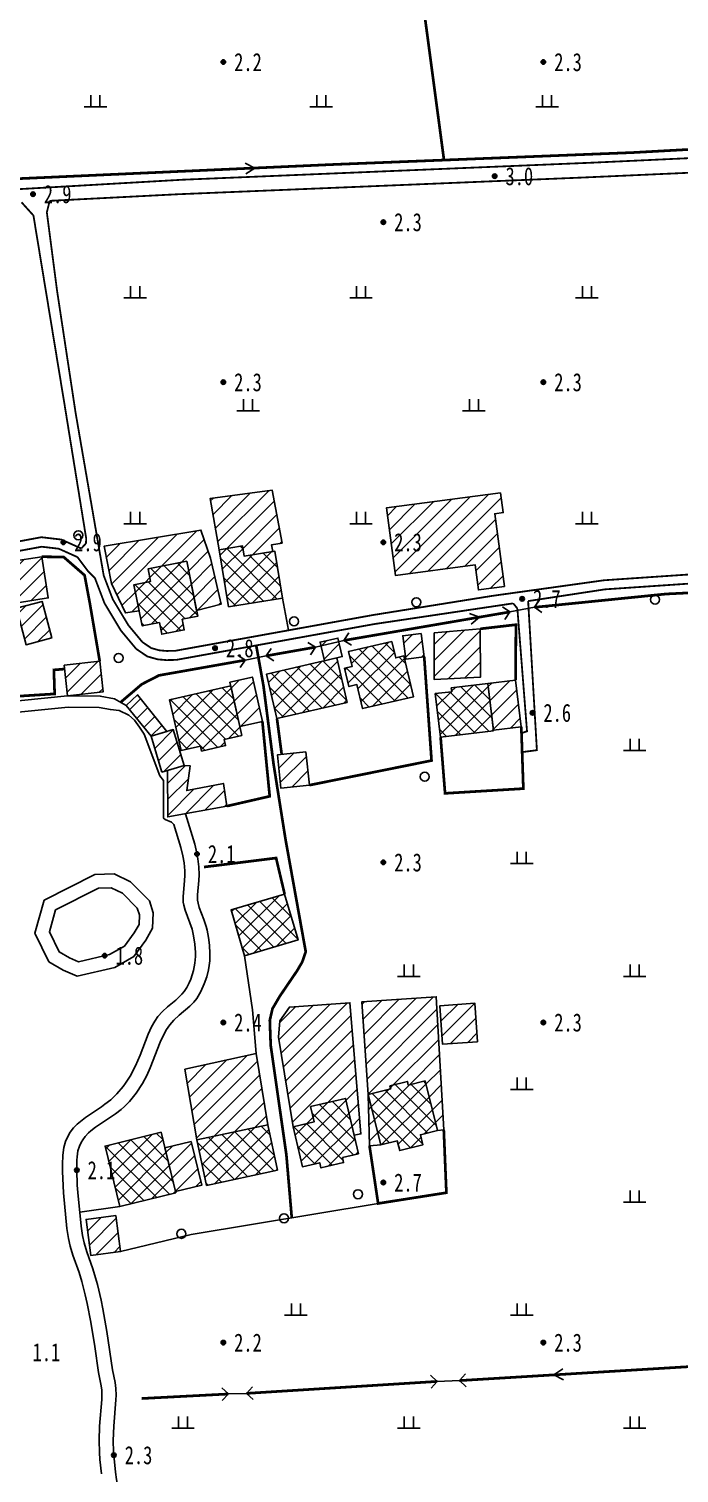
# Model space of a CAD drawing. Header units: metres. Extents: x 494039 to 619385, y 3351420 to 3402703.
# Drawn here: x 589695.6 to 589839.6, y 3392576.8 to 3392896.5 of the extents above; entities that cross this region are included whole.
import ezdxf
from ezdxf.enums import TextEntityAlignment as Align

# ---------------------------------------------------------------- set-up
doc = ezdxf.new("R2010")
doc.units = ezdxf.units.M
for name, pattern in [('2180', [0]), ('2430', [0]), ('4410a', [0]), ('8521', [0]), ('8522', [0]), ('9610', [0])]:
    doc.linetypes.add(name, pattern=pattern)
for name, color, linetype in [('210100', 130, 'Continuous'), ('220200', 130, 'Continuous'), ('220900', 130, '2180'), ('261301', 141, 'Continuous'), ('310300', 8, 'Continuous'), ('310500', 8, 'Continuous'), ('380201', 8, '2430'), ('420500', 8, 'Continuous'), ('440200', 8, '4410a'), ('510301', 8, 'Continuous'), ('720100', 8, 'Continuous'), ('760201', 8, '8521'), ('760202', 8, '8522'), ('810100', 8, '9610'), ('810302', 8, 'Continuous')]:
    doc.layers.add(name, color=color, linetype=linetype)
pattern_1 = [(45, (0, 0), (-1.767766953, 1.767766953), []), (135, (0, 0), (-1.767766953, -1.767766953), [])]
pattern_2 = [(45, (0, 0), (-1.767766953, 1.767766953), [])]

# ---------------------------------------------------------------- blocks, each defined once
blk = doc.blocks.new('gc170')
at = {"linetype": 'Continuous'}
blk.add_circle((0, 0), 0.5, dxfattribs=at)
blk = doc.blocks.new('gu')
at = {"flags": 128}
for points in [[(3.75, 0), (-3.75, 0)], [(2.71, -0.6), (3.75, 0), (3.75, 0), (2.71, 0.6)]]:
    blk.add_lwpolyline(points, dxfattribs=at)
blk = doc.blocks.new('p_point')
for radius in [0.25, 0.2, 0.15, 0.1, 0.05]:
    blk.add_circle((0, 0), radius)
blk.add_point((0, 0))
blk = doc.blocks.new('vm')
at = {"linetype": 'Continuous'}
for p, q in [((1.25, 0), (-1.25, 0)), ((-0.5, 0), (-0.5, 1.3)), ((0.5, 1.3), (0.5, 0))]:
    blk.add_line(p, q, dxfattribs=at)
blk = doc.blocks.new('1-3&1-4')
at = {"layer": '310300', "linetype": 'Continuous'}
h = blk.add_hatch(dxfattribs=at)
h.set_pattern_fill('ANSI31', color=8, scale=20, style=0)
h.set_pattern_definition(pattern_2)
h.paths.add_polyline_path([(589737.7836, 3392781.1725), (589735.7583, 3392792.5305), (589749.5181, 3392794.3453), (589751.6674, 3392782.6526), (589749.3609, 3392782.2765), (589749.6595, 3392780.759), (589743.3157, 3392779.7299), (589742.9458, 3392782.0099)])
h = blk.add_hatch(dxfattribs=at)
h.set_pattern_fill('ANSI31', color=8, scale=20, style=0)
h.set_pattern_definition(pattern_2)
h.paths.add_polyline_path([(589800.0447, 3392793.8025), (589800.6349, 3392789.3945), (589798.7504, 3392789.1422), (589800.9016, 3392773.0762), (589795.1473, 3392772.3057), (589794.4029, 3392777.8656), (589776.772, 3392775.5049), (589774.7751, 3392790.4191)])
h = blk.add_hatch(dxfattribs=at)
h.set_pattern_fill('ANSI31', color=8, scale=20, style=0)
h.set_pattern_definition(pattern_2)
h.paths.add_polyline_path([(589720.0465, 3392767.6721), (589716.999, 3392767.1796), (589713.9158, 3392773.699), (589712.3166, 3392781.9818), (589733.7105, 3392785.5339), (589735.8638, 3392779.2858), (589738.1828, 3392769.1309), (589732.7614, 3392767.7455), (589730.5844, 3392778.6412), (589722.0316, 3392776.9323), (589722.5804, 3392774.1857), (589718.8923, 3392773.4488)])
h = blk.add_hatch(dxfattribs=at)
h.set_pattern_fill('ANSI31', color=8, scale=20, style=0)
h.set_pattern_definition(pattern_2)
h.paths.add_polyline_path([(589698.4638, 3392779.6265), (589699.9035, 3392770.5263), (589693.073, 3392769.4457), (589691.6332, 3392778.5459)])
h = blk.add_hatch(dxfattribs=at)
h.set_pattern_fill('ANSI31', color=8, scale=20, style=0)
h.set_pattern_definition(pattern_2)
h.paths.add_polyline_path([(589692.8529, 3392768.213), (589698.5488, 3392769.7345), (589700.7049, 3392761.6632), (589695.009, 3392760.1417)])
h = blk.add_hatch(dxfattribs=at)
h.set_pattern_fill('ANSI31', color=8, scale=20, style=0)
h.set_pattern_definition(pattern_2)
h.paths.add_polyline_path([(589761.0462, 3392756.6148), (589760.0945, 3392760.731), (589764.0286, 3392761.6405), (589764.9802, 3392757.5243)])
h = blk.add_hatch(dxfattribs=at)
h.set_pattern_fill('ANSI31', color=8, scale=20, style=0)
h.set_pattern_definition(pattern_2)
h.paths.add_polyline_path([(589782.4614, 3392762.6703), (589783.142, 3392757.465), (589779.0655, 3392756.9319), (589778.3849, 3392762.1372)])
h = blk.add_hatch(dxfattribs=at)
h.set_pattern_fill('ANSI31', color=8, scale=20, style=0)
h.set_pattern_definition(pattern_2)
h.paths.add_polyline_path([(589785.35, 3392762.7553), (589795.5651, 3392763.6797), (589795.6157, 3392753.0049), (589785.3785, 3392752.4563)])
h = blk.add_hatch(dxfattribs=at)
h.set_pattern_fill('ANSI31', color=8, scale=20, style=0)
h.set_pattern_definition(pattern_2)
h.paths.add_polyline_path([(589703.4641, 3392755.6282), (589711.3111, 3392756.4852), (589712.0502, 3392749.7173), (589704.2033, 3392748.8603)])
h = blk.add_hatch(dxfattribs=at)
h.set_pattern_fill('ANSI31', color=8, scale=20, style=0)
h.set_pattern_definition(pattern_2)
h.paths.add_polyline_path([(589740.1045, 3392751.8689), (589745.0972, 3392752.9956), (589747.3191, 3392743.1496), (589742.3264, 3392742.0229)])
h = blk.add_hatch(dxfattribs=at)
h.set_pattern_fill('ANSI31', color=8, scale=20, style=0)
h.set_pattern_definition(pattern_2)
h.paths.add_polyline_path([(589797.2352, 3392751.5827), (589803.3843, 3392752.3277), (589804.6359, 3392741.9963), (589798.4869, 3392741.2514)])
h = blk.add_hatch(dxfattribs=at)
h.set_pattern_fill('ANSI31', color=8, scale=20, style=0)
h.set_pattern_definition(pattern_2)
h.paths.add_polyline_path([(589722.6629, 3392739.8895), (589717.1383, 3392746.7214), (589719.66, 3392749.0849), (589726.129, 3392740.9481)])
h = blk.add_hatch(dxfattribs=at)
h.set_pattern_fill('ANSI31', color=8, scale=20, style=0)
h.set_pattern_definition(pattern_2)
h.paths.add_polyline_path([(589725.0915, 3392731.9372), (589722.6629, 3392739.8895), (589727.5746, 3392741.3895), (589730.0032, 3392733.4372)])
h = blk.add_hatch(dxfattribs=at)
h.set_pattern_fill('ANSI31', color=8, scale=20, style=0)
h.set_pattern_definition(pattern_2)
h.paths.add_polyline_path([(589756.9437, 3392736.4259), (589757.7263, 3392729.074), (589751.4147, 3392728.4021), (589750.632, 3392735.754)])
h = blk.add_hatch(dxfattribs=at)
h.set_pattern_fill('ANSI31', color=8, scale=20, style=0)
h.set_pattern_definition(pattern_2)
h.paths.add_polyline_path([(589730.0032, 3392733.4372), (589731.3097, 3392733.3569), (589730.5896, 3392727.8664), (589738.678, 3392729.4652), (589739.4727, 3392724.4376), (589726.3574, 3392722.0434), (589726.2975, 3392732.3055)])
h = blk.add_hatch(dxfattribs=at)
h.set_pattern_fill('ANSI31', color=8, scale=20, style=0)
h.set_pattern_definition(pattern_2)
h.paths.add_polyline_path([(589767.6075, 3392651.6309), (589769.1253, 3392651.8965), (589766.6966, 3392680.9078), (589753.2941, 3392679.9557), (589751.1574, 3392676.9204), (589750.9196, 3392673.2836), (589754.1185, 3392653.4833), (589758.7786, 3392654.5583), (589757.999, 3392657.9376), (589765.7407, 3392659.7234)])
h = blk.add_hatch(dxfattribs=at)
h.set_pattern_fill('ANSI31', color=8, scale=20, style=0)
h.set_pattern_definition(pattern_2)
h.paths.add_polyline_path([(589786.0932, 3392652.628), (589783.3399, 3392663.6217), (589779.6128, 3392662.6883), (589779.4099, 3392663.4983), (589775.5472, 3392662.5309), (589775.7191, 3392661.8446), (589770.735, 3392660.5964), (589769.3229, 3392681.0914), (589785.815, 3392682.2577), (589787.4731, 3392652.8186)])
h = blk.add_hatch(dxfattribs=at)
h.set_pattern_fill('ANSI31', color=8, scale=20, style=0)
h.set_pattern_definition(pattern_2)
h.paths.add_polyline_path([(589794.9589, 3392672.2872), (589787.2013, 3392671.7401), (589786.6016, 3392680.245), (589794.3592, 3392680.792)])
h = blk.add_hatch(dxfattribs=at)
h.set_pattern_fill('ANSI31', color=8, scale=20, style=0)
h.set_pattern_definition(pattern_2)
h.paths.add_polyline_path([(589732.7963, 3392650.5542), (589730.159, 3392666.1928), (589745.9667, 3392669.6541), (589748.4911, 3392653.9211)])
h = blk.add_hatch(dxfattribs=at)
h.set_pattern_fill('ANSI31', color=8, scale=20, style=0)
h.set_pattern_definition(pattern_2)
h.paths.add_polyline_path([(589770.735, 3392660.5964), (589773.5302, 3392649.4348), (589771.0279, 3392649.2836)])
h = blk.add_hatch(dxfattribs=at)
h.set_pattern_fill('ANSI31', color=8, scale=20, style=0)
h.set_pattern_definition(pattern_2)
h.paths.add_polyline_path([(589725.7216, 3392648.7787), (589731.5269, 3392650.2035), (589733.8995, 3392640.5366), (589728.0942, 3392639.1118)])
h = blk.add_hatch(dxfattribs=at)
h.set_pattern_fill('ANSI31', color=8, scale=20, style=0)
h.set_pattern_definition(pattern_2)
h.paths.add_polyline_path([(589714.8734, 3392633.8219), (589715.9293, 3392625.8569), (589709.3308, 3392624.9822), (589708.2749, 3392632.9472)])
at = {"layer": '310500', "linetype": 'Continuous'}
h = blk.add_hatch(dxfattribs=at)
h.set_pattern_fill('ANSI37', color=8, scale=20, style=0)
h.set_pattern_definition(pattern_1)
h.paths.add_polyline_path([(589739.8359, 3392768.5207), (589737.7836, 3392781.1725), (589742.9458, 3392782.0099), (589743.3157, 3392779.7299), (589750.1071, 3392780.8316), (589751.7895, 3392770.4597)])
h = blk.add_hatch(dxfattribs=at)
h.set_pattern_fill('ANSI37', color=8, scale=20, style=0)
h.set_pattern_definition(pattern_1)
h.paths.add_polyline_path([(589729.5574, 3392765.7854), (589730.0238, 3392763.451), (589725.0545, 3392762.4581), (589724.5334, 3392765.0664), (589720.7193, 3392764.3043), (589718.8923, 3392773.4488), (589722.5804, 3392774.1857), (589722.0316, 3392776.9323), (589730.5844, 3392778.6412), (589733.015, 3392766.4762)])
h = blk.add_hatch(dxfattribs=at)
h.set_pattern_fill('ANSI37', color=8, scale=20, style=0)
h.set_pattern_definition(pattern_1)
h.paths.add_polyline_path([(589775.9981, 3392760.903), (589776.8533, 3392757.2433), (589778.6653, 3392757.6667), (589780.7736, 3392748.6452), (589769.4928, 3392746.0088), (589768.2506, 3392751.3241), (589766.4736, 3392750.9089), (589765.5308, 3392754.9433), (589767.1784, 3392755.3284), (589766.3998, 3392758.6599)])
h = blk.add_hatch(dxfattribs=at)
h.set_pattern_fill('ANSI37', color=8, scale=20, style=0)
h.set_pattern_definition(pattern_1)
h.paths.add_polyline_path([(589750.5426, 3392743.8068), (589748.2647, 3392753.6598), (589763.8003, 3392757.2515), (589766.0782, 3392747.3986)])
h = blk.add_hatch(dxfattribs=at)
h.set_pattern_fill('ANSI37', color=8, scale=20, style=0)
h.set_pattern_definition(pattern_1)
h.paths.add_polyline_path([(589798.5057, 3392741.0962), (589786.7717, 3392739.6747), (589785.6024, 3392749.3267), (589789.2238, 3392749.7654), (589789.1227, 3392750.5999), (589797.2352, 3392751.5827)])
h = blk.add_hatch(dxfattribs=at)
h.set_pattern_fill('ANSI37', color=8, scale=20, style=0)
h.set_pattern_definition(pattern_1)
h.paths.add_polyline_path([(589742.7673, 3392740.0692), (589738.8613, 3392739.1877), (589739.1682, 3392737.8276), (589733.8464, 3392736.6267), (589733.6075, 3392737.6854), (589729.3156, 3392736.7168), (589726.7759, 3392747.9708), (589740.2957, 3392751.0217)])
h = blk.add_hatch(dxfattribs=at)
h.set_pattern_fill('ANSI37', color=8, scale=20, style=0)
h.set_pattern_definition(pattern_1)
h.paths.add_polyline_path([(589743.3764, 3392691.3234), (589740.3861, 3392701.4771), (589752.2415, 3392704.9686), (589755.2318, 3392694.8148)])
h = blk.add_hatch(dxfattribs=at)
h.set_pattern_fill('ANSI37', color=8, scale=20, style=0)
h.set_pattern_definition(pattern_1)
h.paths.add_polyline_path([(589786.0932, 3392652.628), (589782.318, 3392651.6825), (589782.8704, 3392649.4765), (589777.7179, 3392648.1861), (589777.1765, 3392650.348), (589773.5302, 3392649.4348), (589770.735, 3392660.5964), (589775.7191, 3392661.8446), (589775.5472, 3392662.5309), (589779.4099, 3392663.4983), (589779.6128, 3392662.6883), (589783.3399, 3392663.6217)])
h = blk.add_hatch(dxfattribs=at)
h.set_pattern_fill('ANSI37', color=8, scale=20, style=0)
h.set_pattern_definition(pattern_1)
h.paths.add_polyline_path([(589765.023, 3392646.6901), (589765.2898, 3392645.5333), (589760.2641, 3392644.374), (589760.0025, 3392645.508), (589756.1626, 3392644.6222), (589754.1185, 3392653.4833), (589758.7786, 3392654.5583), (589757.999, 3392657.9376), (589765.7407, 3392659.7234), (589768.5591, 3392647.5058)])
h = blk.add_hatch(dxfattribs=at)
h.set_pattern_fill('ANSI37', color=8, scale=20, style=0)
h.set_pattern_definition(pattern_1)
h.paths.add_polyline_path([(589728.1526, 3392638.8738), (589715.7851, 3392635.8384), (589712.5059, 3392649.1996), (589724.8734, 3392652.235)])
h = blk.add_hatch(dxfattribs=at)
h.set_pattern_fill('ANSI37', color=8, scale=20, style=0)
h.set_pattern_definition(pattern_1)
h.paths.add_polyline_path([(589748.4911, 3392653.9211), (589750.6488, 3392643.8627), (589734.9541, 3392640.4958), (589732.7963, 3392650.5542)])
at = {"layer": '210100', "color": 141, "linetype": 'Continuous', "elevation": 0.8, "flags": 128}
for points in [[(589711.6838, 3392576.6679), (589711.3439, 3392579.8569), (589711.2393, 3392581.3608), (589711.1657, 3392583.9924), (589711.2934, 3392587.2019), (589711.7513, 3392593.1202), (589711.7975, 3392594.105), (589711.7645, 3392595.2692), (589711.5718, 3392596.5091), (589711.0424, 3392599.1019), (589710.2249, 3392604.866), (589709.3406, 3392610.2046), (589708.5265, 3392614.3763), (589708.1078, 3392616.2608), (589707.3425, 3392619.2511), (589706.7361, 3392621.2306), (589705.3798, 3392625.0629), (589704.7576, 3392627.0617), (589704.3754, 3392628.7521), (589704.0587, 3392630.9411), (589703.3179, 3392638.8268), (589703.1211, 3392641.9836), (589703.0766, 3392643.5864), (589703.0698, 3392645.0823), (589703.1486, 3392647.1489), (589703.3955, 3392648.8814), (589703.7578, 3392650.1726), (589704.1797, 3392651.2011), (589704.7895, 3392652.286), (589705.5311, 3392653.2492), (589706.3317, 3392654.065), (589707.3913, 3392654.958), (589708.1415, 3392655.5157), (589711.6916, 3392657.8896), (589712.4692, 3392658.4331), (589713.7702, 3392659.4444), (589715.1187, 3392660.7328), (589716.5166, 3392662.3985), (589717.0505, 3392663.1342), (589718.0387, 3392664.6674), (589719.2444, 3392666.9344), (589720.258, 3392669.3326), (589722.0305, 3392673.9374), (589722.7716, 3392675.5578), (589723.5028, 3392676.874), (589724.2083, 3392677.8996), (589725.173, 3392678.9876), (589726.348, 3392680.0412), (589728.1405, 3392681.5234), (589729.4945, 3392682.8197), (589729.9835, 3392683.4078), (589730.5549, 3392684.2587), (589731.1255, 3392685.3449), (589731.4782, 3392686.1714), (589732.0802, 3392688.0774), (589732.3753, 3392689.648), (589732.497, 3392691.1187), (589732.5067, 3392692.0436), (589732.3894, 3392693.896), (589732.102, 3392695.7372), (589731.7516, 3392697.1897), (589731.2883, 3392698.6123), (589730.1874, 3392701.4155), (589729.8984, 3392702.5177), (589729.81, 3392703.1869), (589729.7868, 3392704.4367), (589730.0999, 3392707.923), (589730.1498, 3392709.1852), (589730.1314, 3392710.0935), (589729.9715, 3392711.8954), (589729.7136, 3392713.4247), (589729.2619, 3392715.2895), (589727.7323, 3392720.3948)], [(589715.6034, 3392745.6341), (589713.6791, 3392745.7892), (589711.1532, 3392746.2928), (589704.3149, 3392746.3553), (589684.3279, 3392744.3497), (589679.6235, 3392742.4747), (589676.4804, 3392741.1514), (589675.8984, 3392740.7714), (589675.6076, 3392740.3571), (589675.2403, 3392739.4793), (589675.0789, 3392738.0272), (589676.6871, 3392717.8646), (589649.5414, 3392715.6784), (589628.326, 3392711.9485), (589621.4071, 3392711.5068), (589618.6628, 3392711.6625)], [(589727.7323, 3392720.3948), (589727.1789, 3392720.8956), (589725.7898, 3392721.4909), (589725.4591, 3392721.7555), (589725.393, 3392730.0898), (589724.5992, 3392731.1482), (589721.1596, 3392740.3424), (589720.1013, 3392741.9299), (589718.9768, 3392743.4513), (589717.7862, 3392744.5758), (589715.6034, 3392745.6341)]]:
    blk.add_lwpolyline(points, dxfattribs=at)
at = {"layer": '210100', "color": 141, "linetype": 'Continuous', "elevation": 1.2787, "flags": 128}
blk.add_lwpolyline([(589698.9878, 3392703.6073), (589710.2563, 3392709.2907), (589714.4739, 3392709.4363), (589718.1503, 3392707.7135), (589722.2966, 3392703.4453), (589723.152, 3392700.8217), (589723.018, 3392697.3873), (589721.479, 3392694.7537), (589718.8414, 3392691.1506), (589714.6247, 3392688.7433), (589706.2971, 3392686.7791), (589703.2371, 3392688.1155), (589700.0132, 3392689.9997), (589696.9168, 3392696.3475)], close=True, dxfattribs=at)
at = {"layer": '220200', "color": 141, "linetype": 'Continuous', "const_width": 0.6, "flags": 128}
for points in [[(589778.949, 3392931.5877), (589787.5226, 3392867.4258)], [(589635.486, 3392859.7409), (589691.3171, 3392863.2196), (589763.1181, 3392866.4524), (589829.4436, 3392869.0936), (589857.8572, 3392870.6593)], [(589715.9195, 3392747.4042), (589720.6214, 3392751.4147), (589724.4289, 3392753.3696), (589743.5377, 3392756.7515)], [(589790.9356, 3392597.2866), (589841.868, 3392600.3755)]]:
    blk.add_lwpolyline(points, dxfattribs=at)
for points, elevation in [([(589807.5351, 3392768.4397), (589836.691, 3392771.3875), (589874.8435, 3392773.2555)], 3.0347), ([(589765.3666, 3392761.1027), (589802.1257, 3392767.4217)], 3.0347), ([(589748.1546, 3392757.6876), (589759.0477, 3392759.6168)], 3.0347), ([(589720.6027, 3392593.3231), (589739.7897, 3392594.322)], 3.057), ([(589743.7914, 3392594.4548), (589786.0308, 3392597.1002)], 3.057)]:
    blk.add_lwpolyline(points, dxfattribs=dict(at, elevation=elevation))
at = {"layer": '220900', "color": 141, "linetype": 'Continuous'}
for p, q in [((589802.1257, 3392767.4217), (589800.4743, 3392768.55)), ((589802.1257, 3392767.4217), (589800.9974, 3392765.7703)), ((589807.5351, 3392768.4397), (589808.6634, 3392770.0911)), ((589807.5351, 3392768.4397), (589809.1865, 3392767.3114)), ((589765.3666, 3392761.1027), (589766.4195, 3392762.8031)), ((589765.3666, 3392761.1027), (589767.067, 3392760.0498)), ((589743.5377, 3392756.7515), (589741.8707, 3392757.8565)), ((589748.1546, 3392757.6876), (589749.2596, 3392759.3546)), ((589748.1546, 3392757.6876), (589749.8216, 3392756.5826)), ((589759.0477, 3392759.6168), (589757.3473, 3392760.6697)), ((589759.0477, 3392759.6168), (589757.9948, 3392757.9164)), ((589743.5377, 3392756.7515), (589742.4327, 3392755.0845)), ((589786.0308, 3392597.1002), (589784.5639, 3392598.4597)), ((589790.9356, 3392597.2866), (589792.2951, 3392598.7535)), ((589739.7897, 3392594.322), (589738.3294, 3392595.6885)), ((589743.7914, 3392594.4548), (589745.1579, 3392595.9151)), ((589786.0308, 3392597.1002), (589784.6713, 3392595.6333)), ((589790.9356, 3392597.2866), (589792.4025, 3392595.9271)), ((589739.7897, 3392594.322), (589738.4232, 3392592.8617)), ((589743.7914, 3392594.4548), (589745.2517, 3392593.0883))]:
    blk.add_line(p, q, dxfattribs=at)
at = {"layer": '220900', "color": 141, "linetype": '2180', "flags": 128}
for points, elevation in [([(589802.1257, 3392767.4217), (589807.5351, 3392768.4397)], 3.0347), ([(589743.5377, 3392756.7515), (589748.1546, 3392757.6876)], 3.0125), ([(589786.0308, 3392597.1002), (589790.9356, 3392597.2866)], 3.0392), ([(589739.7897, 3392594.322), (589743.7914, 3392594.4548)], 3.0392)]:
    blk.add_lwpolyline(points, dxfattribs=dict(at, elevation=elevation))
blk.add_lwpolyline([(589759.0477, 3392759.6168), (589765.3666, 3392761.1027)], dxfattribs=at)
at = {"layer": '310300', "color": 8, "linetype": 'Continuous', "flags": 128}
for points in [[(589737.7836, 3392781.1725), (589735.7583, 3392792.5305), (589749.5181, 3392794.3453), (589751.6674, 3392782.6526), (589749.3609, 3392782.2765), (589749.6595, 3392780.759), (589743.3157, 3392779.7299), (589742.9458, 3392782.0099)], [(589800.0447, 3392793.8025), (589800.6349, 3392789.3945), (589798.7504, 3392789.1422), (589800.9016, 3392773.0762), (589795.1473, 3392772.3057), (589794.4029, 3392777.8656), (589776.772, 3392775.5049), (589774.7751, 3392790.4191)], [(589720.0465, 3392767.6721), (589716.999, 3392767.1796), (589713.9158, 3392773.699), (589712.3166, 3392781.9818), (589733.7105, 3392785.5339), (589735.8638, 3392779.2858), (589738.1828, 3392769.1309), (589732.7614, 3392767.7455), (589730.5844, 3392778.6412), (589722.0316, 3392776.9323), (589722.5804, 3392774.1857), (589718.8923, 3392773.4488)], [(589782.4614, 3392762.6703), (589783.142, 3392757.465), (589779.0655, 3392756.9319), (589778.3849, 3392762.1372)], [(589767.6075, 3392651.6309), (589769.1253, 3392651.8965), (589766.6966, 3392680.9078), (589753.2941, 3392679.9557), (589751.1574, 3392676.9204), (589750.9196, 3392673.2836), (589754.1185, 3392653.4833), (589758.7786, 3392654.5583), (589757.999, 3392657.9376), (589765.7407, 3392659.7234)], [(589786.0932, 3392652.628), (589783.3399, 3392663.6217), (589779.6128, 3392662.6883), (589779.4099, 3392663.4983), (589775.5472, 3392662.5309), (589775.7191, 3392661.8446), (589770.735, 3392660.5964), (589769.3229, 3392681.0914), (589785.815, 3392682.2577), (589787.4731, 3392652.8186)], [(589714.8734, 3392633.8219), (589715.9293, 3392625.8569), (589709.3308, 3392624.9822), (589708.2749, 3392632.9472)]]:
    blk.add_lwpolyline(points, close=True, dxfattribs=at)
for points, elevation in [([(589698.4638, 3392779.6265), (589699.9035, 3392770.5263), (589693.073, 3392769.4457), (589691.6332, 3392778.5459)], 6.6897), ([(589692.8529, 3392768.213), (589698.5488, 3392769.7345), (589700.7049, 3392761.6632), (589695.009, 3392760.1417)], 6.6897), ([(589761.0462, 3392756.6148), (589760.0945, 3392760.731), (589764.0286, 3392761.6405), (589764.9802, 3392757.5243)], 6.0621), ([(589785.35, 3392762.7553), (589795.5651, 3392763.6797), (589795.6157, 3392753.0049), (589785.3785, 3392752.4563)], 6.3348), ([(589703.4641, 3392755.6282), (589711.3111, 3392756.4852), (589712.0502, 3392749.7173), (589704.2033, 3392748.8603)], 5.9718), ([(589740.1045, 3392751.8689), (589745.0972, 3392752.9956), (589747.3191, 3392743.1496), (589742.3264, 3392742.0229)], 7.0615), ([(589797.2352, 3392751.5827), (589803.3843, 3392752.3277), (589804.6359, 3392741.9963), (589798.4869, 3392741.2514)], 6.4684), ([(589722.6629, 3392739.8895), (589717.1383, 3392746.7214), (589719.66, 3392749.0849), (589726.129, 3392740.9481)], 5.9286), ([(589725.0915, 3392731.9372), (589722.6629, 3392739.8895), (589727.5746, 3392741.3895), (589730.0032, 3392733.4372)], 6.1766), ([(589756.9437, 3392736.4259), (589757.7263, 3392729.074), (589751.4147, 3392728.4021), (589750.632, 3392735.754)], 6.5606), ([(589730.0032, 3392733.4372), (589731.3097, 3392733.3569), (589730.5896, 3392727.8664), (589738.678, 3392729.4652), (589739.4727, 3392724.4376), (589726.3574, 3392722.0434), (589726.2975, 3392732.3055)], 5.9286), ([(589794.9589, 3392672.2872), (589787.2013, 3392671.7401), (589786.6016, 3392680.245), (589794.3592, 3392680.792)], 6.0944), ([(589732.7963, 3392650.5542), (589730.159, 3392666.1928), (589745.9667, 3392669.6541), (589748.4911, 3392653.9211)], 6.5919), ([(589770.735, 3392660.5964), (589773.5302, 3392649.4348), (589771.0279, 3392649.2836)], 5.9742), ([(589725.7216, 3392648.7787), (589731.5269, 3392650.2035), (589733.8995, 3392640.5366), (589728.0942, 3392639.1118)], 6.5752)]:
    blk.add_lwpolyline(points, close=True, dxfattribs=dict(at, elevation=elevation))
at = {"layer": '310500', "color": 8, "linetype": 'Continuous', "flags": 128}
for points, elevation in [([(589739.8359, 3392768.5207), (589737.7836, 3392781.1725), (589742.9458, 3392782.0099), (589743.3157, 3392779.7299), (589750.1071, 3392780.8316), (589751.7895, 3392770.4597)], 11.1014), ([(589729.5574, 3392765.7854), (589730.0238, 3392763.451), (589725.0545, 3392762.4581), (589724.5334, 3392765.0664), (589720.7193, 3392764.3043), (589718.8923, 3392773.4488), (589722.5804, 3392774.1857), (589722.0316, 3392776.9323), (589730.5844, 3392778.6412), (589733.015, 3392766.4762)], 14.5382), ([(589775.9981, 3392760.903), (589776.8533, 3392757.2433), (589778.6653, 3392757.6667), (589780.7736, 3392748.6452), (589769.4928, 3392746.0088), (589768.2506, 3392751.3241), (589766.4736, 3392750.9089), (589765.5308, 3392754.9433), (589767.1784, 3392755.3284), (589766.3998, 3392758.6599)], 13.4011), ([(589750.5426, 3392743.8068), (589748.2647, 3392753.6598), (589763.8003, 3392757.2515), (589766.0782, 3392747.3986)], 12.2658), ([(589798.5057, 3392741.0962), (589786.7717, 3392739.6747), (589785.6024, 3392749.3267), (589789.2238, 3392749.7654), (589789.1227, 3392750.5999), (589797.2352, 3392751.5827)], 10.5629), ([(589742.7673, 3392740.0692), (589738.8613, 3392739.1877), (589739.1682, 3392737.8276), (589733.8464, 3392736.6267), (589733.6075, 3392737.6854), (589729.3156, 3392736.7168), (589726.7759, 3392747.9708), (589740.2957, 3392751.0217)], 13.9854), ([(589743.3764, 3392691.3234), (589740.3861, 3392701.4771), (589752.2415, 3392704.9686), (589755.2318, 3392694.8148)], 11.0571), ([(589765.023, 3392646.6901), (589765.2898, 3392645.5333), (589760.2641, 3392644.374), (589760.0025, 3392645.508), (589756.1626, 3392644.6222), (589754.1185, 3392653.4833), (589758.7786, 3392654.5583), (589757.999, 3392657.9376), (589765.7407, 3392659.7234), (589768.5591, 3392647.5058)], 11.887), ([(589728.1526, 3392638.8738), (589715.7851, 3392635.8384), (589712.5059, 3392649.1996), (589724.8734, 3392652.235)], 11.0094), ([(589748.4911, 3392653.9211), (589750.6488, 3392643.8627), (589734.9541, 3392640.4958), (589732.7963, 3392650.5542)], 13.0891)]:
    blk.add_lwpolyline(points, close=True, dxfattribs=dict(at, elevation=elevation))
blk.add_lwpolyline([(589786.0932, 3392652.628), (589782.318, 3392651.6825), (589782.8704, 3392649.4765), (589777.7179, 3392648.1861), (589777.1765, 3392650.348), (589773.5302, 3392649.4348), (589770.735, 3392660.5964), (589775.7191, 3392661.8446), (589775.5472, 3392662.5309), (589779.4099, 3392663.4983), (589779.6128, 3392662.6883), (589783.3399, 3392663.6217)], close=True, dxfattribs=at)
at = {"layer": '380201', "color": 8, "linetype": '2430', "const_width": 0.6, "flags": 128}
for points, elevation in [([(589711.3111, 3392756.4852), (589709.1051, 3392769.4153), (589707.96, 3392775.5306), (589703.3089, 3392779.5803), (589698.4638, 3392779.6265)], 5.5223), ([(589757.7263, 3392729.074), (589784.7665, 3392734.5215), (589783.142, 3392757.465)], 5.585), ([(589739.4727, 3392724.4376), (589748.9397, 3392726.6098), (589747.3191, 3392743.1496)], 5.585), ([(589750.5426, 3392743.8068), (589751.5996, 3392735.857)], 5.585), ([(589752.2415, 3392704.9686), (589750.3535, 3392712.9451), (589734.3803, 3392710.9534)], 5.398)]:
    blk.add_lwpolyline(points, dxfattribs=dict(at, elevation=elevation))
for points in [[(589803.3843, 3392752.3277), (589803.4429, 3392764.5879), (589795.5651, 3392763.6797)], [(589682.5604, 3392756.111), (589685.626, 3392748.285), (589701.3276, 3392749.2734), (589701.1593, 3392754.5756), (589703.5563, 3392754.7841)], [(589786.7717, 3392739.6747), (589787.7574, 3392727.2645), (589805.0894, 3392728.3094), (589804.6359, 3392741.9963)], [(589771.0279, 3392649.2836), (589772.9409, 3392636.4908), (589788.0493, 3392638.8695), (589787.4731, 3392652.8186)]]:
    blk.add_lwpolyline(points, dxfattribs=at)
at = {"layer": '420500', "color": 8, "linetype": 'Continuous', "const_width": 0.4, "flags": 128}
for points in [[(589595.7744, 3392938.7171), (589598.0439, 3392932.4965), (589601.0288, 3392923.7606), (589603.0438, 3392915.8578), (589606.2948, 3392891.4006), (589609.0114, 3392869.1279), (589611.1915, 3392862.0299), (589612.8208, 3392859.5064), (589615.3707, 3392858.0122), (589618.0603, 3392856.7516), (589619.8022, 3392856.3565), (589628.9135, 3392856.846), (589679.178, 3392860.1683), (589729.6671, 3392863.077), (589820.2572, 3392866.8451), (589883.7984, 3392869.8012), (589886.071, 3392869.7404), (589886.1959, 3392860.8293), (589885.7427, 3392806.9194), (589886.5334, 3392768.6825), (589886.2866, 3392749.3986)], [(589881.7661, 3392779.6307), (589882.0446, 3392804.5256), (589881.3399, 3392858.2472), (589877.4735, 3392864.0671), (589871.1768, 3392865.9314), (589817.9119, 3392863.5467), (589728.5818, 3392859.8583), (589700.2349, 3392858.4016)], [(589707.2217, 3392781.4555), (589708.2503, 3392782.5784), (589708.3189, 3392783.6284), (589703.4996, 3392813.4362), (589696.6344, 3392855.154), (589693.9979, 3392858.0811)], [(589700.2349, 3392858.4016), (589699.5986, 3392855.8743), (589701.8698, 3392838.466), (589705.9728, 3392811.4473), (589712.191, 3392775.4678), (589714.199, 3392770.2046), (589717.6542, 3392764.4605), (589720.7498, 3392760.7434), (589722.699, 3392759.421), (589724.4936, 3392758.9172), (589726.1413, 3392758.7745), (589728.0854, 3392758.8234), (589771.7916, 3392766.7269), (589798.2495, 3392770.9751), (589822.957, 3392774.4228), (589862.7706, 3392777.1303), (589876.0464, 3392778.0911), (589880.1505, 3392779.0534), (589881.7661, 3392779.6307)], [(589525.5925, 3392763.6695), (589526.9382, 3392763.13), (589533.1931, 3392762.0185), (589559.5103, 3392760.2067), (589583.1666, 3392759.2249), (589595.1542, 3392760.4582), (589610.9908, 3392763.925), (589642.0312, 3392771.2278), (589678.5757, 3392780.2806), (589698.3992, 3392783.9547), (589702.8145, 3392783.4317), (589707.2217, 3392781.4555)], [(589706.3695, 3392779.5548), (589702.253, 3392781.4006), (589698.468, 3392781.849), (589679.0163, 3392778.2438), (589642.5201, 3392769.203), (589611.452, 3392761.8937), (589595.4845, 3392758.3983), (589583.2304, 3392757.1375), (589555.7717, 3392757.5441)], [(589802.8466, 3392769.3119), (589772.1315, 3392764.7355), (589728.2917, 3392756.8079), (589726.0793, 3392756.7522), (589724.1302, 3392756.921), (589721.8368, 3392757.5649), (589719.3799, 3392759.2317), (589716.0029, 3392763.2866), (589712.3755, 3392769.317), (589710.2338, 3392774.9307), (589708.714, 3392776.4462), (589706.3695, 3392779.5548)], [(589881.7081, 3392774.4466), (589879.2155, 3392774.9668), (589875.8237, 3392775.2234), (589862.9121, 3392775.1152), (589823.1653, 3392772.4122), (589806.1509, 3392769.8161)], [(589806.1509, 3392769.8161), (589808.0875, 3392736.816), (589804.8216, 3392736.393)]]:
    blk.add_lwpolyline(points, dxfattribs=at)
at = {"layer": '420500', "color": 8, "linetype": 'Continuous', "const_width": 0.4, "elevation": 3.2757, "flags": 128}
blk.add_lwpolyline([(589804.6824, 3392740.5921), (589805.9011, 3392741.0014), (589803.7913, 3392767.8558), (589803.6788, 3392768.285), (589802.8466, 3392769.3119)], dxfattribs=at)
at = {"layer": '440200', "color": 8, "linetype": '4410a', "const_width": 0.6, "flags": 128}
blk.add_lwpolyline([(589753.825, 3392633.3087), (589752.6267, 3392647.2835), (589749.1597, 3392671.4783), (589748.9613, 3392677.045), (589749.5563, 3392679.6061), (589751.1392, 3392682.3148), (589755.0278, 3392688.0367), (589756.1358, 3392689.9328), (589756.9168, 3392692.2018), (589752.4228, 3392717.1721), (589749.7844, 3392733.7947), (589747.553, 3392751.0938), (589745.9531, 3392760.0016)], dxfattribs=at)
at = {"layer": '760201', "color": 8, "linetype": '8521', "flags": 128}
blk.add_lwpolyline([(589948.5402, 3393111.1023), (589971.9388, 3393123.0557), (589991.0439, 3393131.6399), (589993.8902, 3393133.0287), (589997.9671, 3393135.2883), (590002.3316, 3393137.534), (590007.0476, 3393139.1378), (590010.346, 3393139.8168), (590026.9465, 3393145.6285), (590040.5214, 3393149.1935), (590059.6474, 3393157.0536), (590063.0152, 3393157.5748), (590065.8047, 3393157.1161), (590066.7795, 3393156.5459), (590068.0059, 3393154.6654), (590069.3756, 3393151.5379), (590075.4776, 3393121.6707), (590076.2176, 3393112.2324), (590079.1758, 3393102.2869), (590080.1449, 3393097.694), (590080.4042, 3393096.2205), (590080.7207, 3393093.8183), (590080.8722, 3393091.7512), (590080.9057, 3393089.0896), (590080.482, 3393079.3959), (590080.4832, 3393076.7272), (590080.5824, 3393074.8958), (590080.9205, 3393071.6576), (590082.0306, 3393063.684), (590083.3051, 3393051.9115), (590084.4758, 3393043.8619), (590084.6151, 3393042.5197), (590084.7245, 3393040.5046), (590084.6772, 3393038.1004), (590084.4418, 3393035.2138), (590083.8836, 3393030.8816), (590082.5505, 3393021.7283), (590082.2074, 3393018.352), (590082.1126, 3393016.6436), (590082.0982, 3393013.778), (590082.1594, 3393011.9532), (590082.4515, 3393007.5182), (590082.8387, 3393003.3552), (590084.2948, 3392989.6438), (590084.5045, 3392987.1094), (590084.6932, 3392983.5688), (590084.6927, 3392980.5459), (590084.6059, 3392979.0408), (590084.3918, 3392977.1907), (590083.9913, 3392974.9506), (590083.6956, 3392973.6113), (590082.953, 3392970.7196), (590082.0433, 3392967.6209), (590079.7549, 3392960.3037), (590079.4166, 3392959.0784), (590078.8929, 3392956.8652), (590078.5933, 3392955.1335), (590078.4091, 3392953.3243), (590078.3317, 3392951.5045), (590078.3335, 3392949.677), (590078.3941, 3392947.8436), (590078.6353, 3392944.1652), (590079.2674, 3392937.7077), (590080.5789, 3392926.6193), (590081.396, 3392920.1546), (590082.5237, 3392911.8711), (590083.3819, 3392906.4914), (590084.2706, 3392901.7974), (590084.8013, 3392899.357), (590086.4256, 3392892.6465), (590087.1544, 3392889.2846), (590087.5297, 3392887.0456), (590087.6661, 3392885.9275), (590087.7893, 3392884.0675), (590087.7664, 3392882.5835), (590087.7042, 3392881.8433), (590087.592, 3392881.0464), (590087.3041, 3392879.7753), (590086.7263, 3392878.1648), (590084.8545, 3392874.5841), (590084.4424, 3392873.5929), (590084.1389, 3392872.5407), (590083.996, 3392871.8215), (590083.8251, 3392870.3497), (590083.7805, 3392869.4125), (590083.8164, 3392866.938), (590085.1655, 3392844.7452), (590085.8986, 3392830.7411), (590086.2179, 3392822.2073), (590086.2859, 3392817.4119), (590086.2106, 3392813.6925), (590085.9575, 3392810.3022), (590085.5635, 3392807.4955), (590084.2211, 3392799.7366), (590083.9699, 3392797.8448), (590083.6141, 3392794.258), (590083.352, 3392790.0266), (590083.2786, 3392787.7372), (590083.2507, 3392781.9664), (590083.3073, 3392777.6378), (590083.8329, 3392755.9933), (590084.695, 3392724.2427), (590084.9161, 3392716.7684), (590085.1545, 3392711.0546), (590085.4109, 3392707.8401), (590085.8121, 3392704.8966), (590086.3651, 3392702.3385), (590086.9831, 3392700.2356), (590087.615, 3392698.5175), (590088.2893, 3392697.0072), (590088.8716, 3392695.9057), (590090.5141, 3392693.2185), (590091.2184, 3392691.9186), (590091.6232, 3392690.9437), (590091.7777, 3392690.4426), (590091.9546, 3392689.5237), (590092.0126, 3392688.3552), (590091.8608, 3392686.5035), (590091.52, 3392684.5607), (590090.7602, 3392681.2054), (590090.2537, 3392678.662), (590090.0529, 3392677.2802), (590089.8071, 3392674.3664), (590089.7253, 3392671.44), (590089.7337, 3392669.2399), (590089.8913, 3392664.0966), (590090.0734, 3392660.4187), (590090.3373, 3392656.0044), (590090.9384, 3392647.9221), (590091.216, 3392644.9926), (590091.7097, 3392640.9105), (590092.3386, 3392637.002), (590092.8124, 3392634.4062), (590095.4632, 3392621.0107), (590096.3108, 3392616.4716), (590096.7532, 3392613.8747), (590097.3199, 3392609.9732), (590097.619, 3392607.0451), (590097.6991, 3392605.7439), (590097.7347, 3392603.7926), (590097.6687, 3392602.1779), (590097.5604, 3392600.8887), (590097.1964, 3392597.9892), (590096.0763, 3392590.5774), (590095.7992, 3392587.6719), (590095.7429, 3392585.8552), (590095.7616, 3392584.3605), (590095.9292, 3392581.3691), (590096.1007, 3392579.4995), (590096.3125, 3392577.631), (590096.8401, 3392573.9015), (590097.1557, 3392572.043), (590097.7462, 3392569.0842), (590098.8574, 3392564.688), (590100.6723, 3392558.2893), (590101.6134, 3392554.6902), (590102.1364, 3392552.2825), (590102.3483, 3392551.0744), (590102.5162, 3392549.8623), (590102.6456, 3392548.3921), (590102.6831, 3392546.359), (590102.6431, 3392545.0822), (590102.4001, 3392541.7485), (590101.8441, 3392535.5793), (590101.4226, 3392524.9034), (590100.8171, 3392517.8727), (590100.7699, 3392516.1557), (590100.8503, 3392512.0157), (590100.7283, 3392510.5835), (590100.5487, 3392509.6946), (590100.3662, 3392509.0932), (590099.9552, 3392508.0861), (590099.3106, 3392506.8659), (590098.5239, 3392505.6081), (590097.3421, 3392503.934), (590096.3765, 3392502.7565), (590095.3139, 3392501.6691), (590094.2658, 3392500.7952), (590093.2021, 3392500.0707), (590092.1482, 3392499.4928), (590091.3528, 3392499.1427), (590090.0102, 3392498.6878), (590088.4504, 3392498.3174), (590087.5673, 3392498.1647), (590085.5984, 3392497.9356), (590084.5163, 3392497.8622), (590081.1605, 3392497.8107), (590077.6935, 3392497.9512), (590075.6217, 3392498.0938), (590069.4265, 3392498.6599), (590058.4392, 3392499.8015), (590055.0052, 3392500.1176), (590050.8801, 3392500.4082), (590048.8145, 3392500.4916), (590044.0038, 3392500.4864), (590029.5461, 3392499.9927), (590025.6965, 3392499.9962), (590022.4907, 3392500.1491), (590018.4565, 3392500.5076), (590015.7695, 3392500.8043), (590005.9214, 3392502.0002), (590001.6399, 3392502.4647), (589995.3542, 3392502.9961), (589971.5762, 3392504.6612), (589964.7751, 3392505.2869), (589961.2465, 3392505.7432), (589958.6853, 3392506.1913), (589957.5334, 3392506.4417), (589955.7128, 3392506.9247), (589954.8924, 3392507.1886), (589953.6018, 3392507.7012), (589953.1159, 3392507.9428), (589952.3378, 3392508.4265), (589951.5828, 3392509.0963), (589950.751, 3392510.2), (589950.1549, 3392511.2488), (589948.9275, 3392513.912), (589948.3343, 3392514.8218), (589947.9991, 3392515.1878), (589947.3717, 3392515.7176), (589946.016, 3392516.5548), (589944.055, 3392517.4692), (589943.4362, 3392517.6941), (589942.2547, 3392518.0295), (589940.8477, 3392518.2698), (589939.9541, 3392518.3573), (589937.7864, 3392518.4613), (589927.4474, 3392518.704), (589919.7131, 3392518.7576), (589915.2185, 3392518.6753), (589913.2998, 3392518.5898), (589910.1185, 3392518.3364), (589907.5961, 3392517.9827), (589906.3458, 3392517.7331), (589904.0167, 3392517.0812), (589903.2622, 3392516.8055), (589901.9534, 3392516.2305), (589898.9901, 3392514.5719), (589898.2211, 3392514.2298), (589897.6208, 3392514.0298), (589896.5254, 3392513.7912), (589895.8836, 3392513.7077), (589894.2577, 3392513.6194), (589893.0064, 3392513.6286), (589890.5599, 3392513.778), (589887.4868, 3392514.1407), (589883.2598, 3392514.8217), (589874.8128, 3392516.3267), (589868.8266, 3392517.1984), (589860.2186, 3392518.2493), (589855.0476, 3392518.8245), (589851.0231, 3392519.2405), (589845.4442, 3392519.7326), (589826.2408, 3392520.8274), (589822.7717, 3392521.0917), (589818.3183, 3392521.541), (589816.655, 3392521.7554), (589813.6225, 3392522.249), (589807.9119, 3392523.553), (589805.8203, 3392523.8292), (589803.5887, 3392523.9485), (589802.1606, 3392523.9638), (589793.1592, 3392523.8151), (589787.7755, 3392523.7965), (589763.5919, 3392523.9498), (589755.5317, 3392524.1411), (589750.1404, 3392524.4445), (589745.6415, 3392524.8607), (589743.5496, 3392525.1115), (589740.2809, 3392525.6069), (589738.219, 3392526.0124), (589736.6796, 3392526.3808), (589734.2124, 3392527.0921), (589731.9341, 3392527.8813), (589730.2002, 3392528.579), (589728.5162, 3392529.3619), (589727.0665, 3392530.1629), (589725.9637, 3392530.8936), (589724.5609, 3392532.06), (589723.7566, 3392532.9032), (589723.1291, 3392533.7116), (589722.6065, 3392534.6655), (589722.3591, 3392535.4741), (589722.2175, 3392536.4782), (589722.1327, 3392539.3252), (589721.875, 3392542.34), (589721.4421, 3392545.3094), (589721.044, 3392547.5175), (589719.976, 3392552.6337), (589716.4782, 3392567.9028), (589715.5768, 3392572.2872), (589715.0383, 3392575.409), (589714.8119, 3392577.0177), (589714.4873, 3392580.0701), (589714.3875, 3392581.5096), (589714.3161, 3392584.0286), (589714.438, 3392587.1806), (589714.8925, 3392593.0101), (589714.9468, 3392594.0755), (589714.9081, 3392595.5506), (589714.6955, 3392596.9006), (589714.141, 3392599.6344), (589712.8814, 3392608.1598), (589711.9808, 3392613.1731), (589711.591, 3392615.0918), (589710.7982, 3392618.5225), (589710.3931, 3392620.0334), (589709.7785, 3392622.0357), (589708.4413, 3392625.8063), (589707.8306, 3392627.7735), (589707.4655, 3392629.3969), (589707.1669, 3392631.4637), (589706.4606, 3392638.9312), (589706.341, 3392640.5633), (589706.2217, 3392643.8443), (589706.2344, 3392646.106), (589706.2806, 3392646.8319), (589706.4845, 3392648.135), (589706.8032, 3392649.156), (589707.2036, 3392650.0215), (589707.5366, 3392650.5773), (589708.066, 3392651.2859), (589708.822, 3392652.0902), (589709.3166, 3392652.5375), (589710.3765, 3392653.3721), (589714.7878, 3392656.2995), (589716.067, 3392657.2621), (589716.8274, 3392657.9309), (589717.9187, 3392659.0537), (589719.3841, 3392660.8921), (589720.7721, 3392663.0448), (589721.7057, 3392664.7929), (589722.4705, 3392666.494), (589724.6784, 3392672.1603), (589725.4045, 3392673.7383), (589726.1188, 3392675.0213), (589726.8053, 3392676.023), (589727.7427, 3392677.0915), (589728.8853, 3392678.1315), (589731.2715, 3392680.1563), (589732.1606, 3392681.061), (589732.7873, 3392681.8554), (589733.6974, 3392683.3874), (589734.4535, 3392685.0941), (589734.9901, 3392686.6681), (589735.3674, 3392688.176), (589735.5441, 3392689.1958), (589735.655, 3392690.2104), (589735.713, 3392691.8468), (589735.6231, 3392693.695), (589735.4164, 3392695.3327), (589735.092, 3392696.9542), (589734.884, 3392697.7552), (589734.3677, 3392699.3293), (589733.331, 3392701.9636), (589733.0752, 3392702.9256), (589732.9794, 3392703.6206), (589732.9558, 3392704.7781), (589733.246, 3392708.0066), (589733.302, 3392709.2239), (589733.2438, 3392710.999), (589733.042, 3392712.7561), (589732.8139, 3392714.0245), (589732.3347, 3392716.0051), (589730.2624, 3392722.7563)], dxfattribs=at)
at = {"layer": '760201', "color": 8, "linetype": '8521', "elevation": 1.9198, "flags": 128}
blk.add_lwpolyline([(589701.5425, 3392701.4955), (589711.0278, 3392706.2795), (589713.8478, 3392706.3769), (589716.3594, 3392705.1999), (589719.6283, 3392701.8348), (589720.0971, 3392700.3972), (589720.0139, 3392698.2639), (589718.9367, 3392696.4206), (589716.774, 3392693.4663), (589713.5006, 3392691.5975), (589706.5849, 3392689.9663), (589704.6153, 3392690.8265), (589702.3388, 3392692.157), (589700.1554, 3392696.6332)], close=True, dxfattribs=at)
at = {"layer": '760202', "color": 8, "linetype": '8522', "flags": 128}
blk.add_lwpolyline([(589717.1383, 3392746.7214), (589714.5573, 3392748.1673), (589711.4117, 3392748.7945), (589704.2033, 3392748.8603), (589683.7263, 3392746.8054), (589678.674, 3392744.7917), (589675.3007, 3392743.3715), (589674.1259, 3392742.6045), (589673.4024, 3392741.5737), (589672.7915, 3392740.1137), (589672.5639, 3392738.0663), (589673.9922, 3392720.1596), (589649.2234, 3392718.1648), (589628.0286, 3392714.4385), (589621.4886, 3392714.0211), (589618.5604, 3392714.3997)], dxfattribs=at)
at = {"layer": '810100', "color": 8, "linetype": '9610', "flags": 128}
for points, elevation in [([(589751.7895, 3392770.4597), (589753.0843, 3392763.344)], 3.3998), ([(589715.7851, 3392635.8384), (589706.8721, 3392634.5343)], 3.5556)]:
    blk.add_lwpolyline(points, dxfattribs=dict(at, elevation=elevation))
for points in [[(589745.9667, 3392669.6541), (589745.0988, 3392679.3274), (589743.3764, 3392691.3234)], [(589772.9409, 3392636.4908), (589731.5389, 3392629.599), (589715.9293, 3392625.8569)]]:
    blk.add_lwpolyline(points, dxfattribs=at)
at = {"layer": '261301', "color": 141, "linetype": 'Continuous', "xscale": 2, "yscale": 2}
for p, rotation in [((589738.1641, 3392865.3289, 2.4248), 2.578310078088704), ((589788.008, 3392764.9949, 3.057), 9.751741673126613), ((589819.3269, 3392599.0085, 3.0392), 183.4725451567922)]:
    blk.add_blockref('gu', p, dxfattribs=dict(at, rotation=rotation))
at = {"layer": '510301', "color": 8, "linetype": 'Continuous', "xscale": 2, "yscale": 2}
for p in [(589706.5732, 3392784.3878, 3.7129), (589781.3853, 3392769.565, 4.0023), (589834.2599, 3392770.1452, 3.6906), (589754.3436, 3392765.3142, 4.029), (589715.4782, 3392757.2247, 4.0023), (589783.2691, 3392730.9397, 4.1581), (589768.4747, 3392638.5451, 3.7084), (589752.1029, 3392633.2167, 3.7084), (589729.3993, 3392629.7733, 3.6417)]:
    blk.add_blockref('gc170', p, dxfattribs=at)
at = {"layer": '720100', "color": 8, "linetype": 'Continuous', "xscale": 2, "yscale": 2, "zscale": 2}
for p in [(589738.6658, 3392889.1166, 2.217), (589809.5205, 3392889.1168, 2.2564), (589798.7425, 3392863.8512, 3.0457), (589696.5251, 3392859.8825, 2.8872), (589774.0931, 3392853.6893, 2.2576), (589738.6656, 3392818.2618, 2.2688), (589809.5204, 3392818.262, 2.2717), (589703.2381, 3392782.8344, 2.8677), (589774.0929, 3392782.8345, 2.3297), (589804.8323, 3392770.3122, 2.7122), (589736.8432, 3392759.3849, 2.7618), (589807.1254, 3392745.0886, 2.5753), (589732.8507, 3392713.843, 2.102), (589774.0928, 3392711.9797, 2.2684), (589712.4013, 3392691.3382, 1.8474), (589738.6653, 3392676.5523, 2.3878), (589809.5201, 3392676.5524, 2.3211), (589706.2216, 3392643.8572, 2.1), (589774.0927, 3392641.1249, 2.6965), (589738.6652, 3392605.6975, 2.1938), (589809.52, 3392605.6976, 2.2819), (589714.4381, 3392580.779, 2.3082)]:
    blk.add_blockref('p_point', p, dxfattribs=at)
at = {"layer": '810302', "color": 8, "linetype": 'Continuous', "xscale": 2, "yscale": 2}
for p in [(589710.3575, 3392879.224), (589760.3575, 3392879.224), (589810.3575, 3392879.224), (589719.1541, 3392836.9373), (589769.1541, 3392836.9373), (589819.1541, 3392836.9373), (589744.1541, 3392811.9373), (589794.1541, 3392811.9373), (589719.1541, 3392786.9373), (589769.1541, 3392786.9373), (589819.1541, 3392786.9373), (589829.7375, 3392736.7473), (589804.7375, 3392711.7473), (589779.7375, 3392686.7473), (589829.7375, 3392686.7473), (589804.7375, 3392661.7473), (589829.7375, 3392636.7473), (589754.7375, 3392611.7473), (589804.7375, 3392611.7473), (589729.7375, 3392586.7473), (589779.7375, 3392586.7473), (589829.7375, 3392586.7473)]:
    blk.add_blockref('vm', p, dxfattribs=at)
at = {"layer": '720100', "color": 8, "width": 0.75}
for s, p in [('2.2', (589741.0658, 3392889.1166, 2.217)), ('2.3', (589811.9205, 3392889.1168, 2.2564)), ('3.0', (589801.1425, 3392863.8512, 3.0457)), ('2.9', (589698.9251, 3392859.8825, 2.8872)), ('2.3', (589776.4931, 3392853.6893, 2.2576)), ('2.3', (589741.0656, 3392818.2618, 2.2688)), ('2.3', (589811.9204, 3392818.262, 2.2717)), ('2.9', (589705.6381, 3392782.8344, 2.8677)), ('2.3', (589776.4929, 3392782.8345, 2.3297)), ('2.7', (589807.2323, 3392770.3122, 2.7122)), ('2.8', (589739.2432, 3392759.3849, 2.7618)), ('2.6', (589809.5254, 3392745.0886, 2.5753)), ('2.1', (589735.2507, 3392713.843, 2.102)), ('2.3', (589776.4928, 3392711.9797, 2.2684)), ('1.8', (589714.8013, 3392691.3382, 1.8474)), ('2.4', (589741.0653, 3392676.5523, 2.3878)), ('2.3', (589811.9201, 3392676.5524, 2.3211)), ('2.1', (589708.6216, 3392643.8572, 2.1)), ('2.7', (589776.4927, 3392641.1249, 2.6965)), ('2.2', (589741.0652, 3392605.6975, 2.1938)), ('2.3', (589811.92, 3392605.6976, 2.2819)), ('1.1', (589696.4467, 3392603.5844, 1.1)), ('2.3', (589716.8381, 3392580.779, 2.3082))]:
    blk.add_text(s, height=4, dxfattribs=at).set_placement(p, align=Align.MIDDLE_LEFT)

msp = doc.modelspace()

# ---------------------------------------------------------------- block references
msp.add_blockref('1-3&1-4', (0, 0))

doc.saveas('drawing.dxf')
